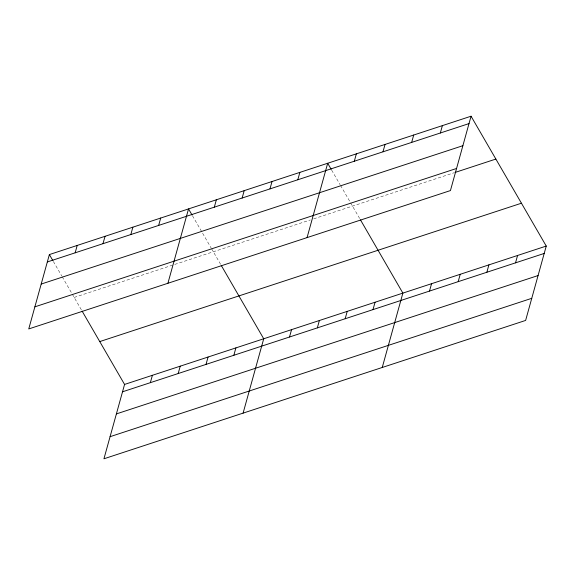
<?xml version="1.0" encoding="UTF-8"?>
<svg xmlns="http://www.w3.org/2000/svg" width="575" height="575" viewBox="0 0 575 575"><rect width="100%" height="100%" fill="white"/><g stroke="black" fill="none" stroke-linecap="round" stroke-linejoin="round"><path stroke-width="0.43" stroke-dasharray="2.88 2.16" d="M74.182 297.426L310.327 219.945M313.706 218.838L454.545 172.622M331.674 170.143L340.091 184.683M340.537 185.445L359.993 219.046M192.517 215.805L211.126 247.94M211.571 248.709L220.836 264.708M53.36 261.46L61.777 276M62.222 276.769L81.679 310.371"/><path stroke-width="0.86" d="M49.371 254.574L28.75 328.936L450.433 190.569L471.054 116.215L49.371 254.574L52.914 260.698M75.16 252.82L77.201 245.446M102.99 243.685L105.031 236.311M130.82 234.557L132.868 227.182M158.65 225.422L160.698 218.047M82.117 311.125L124.567 384.431L103.946 458.785L525.629 320.426L546.25 246.064L471.054 116.215M167.907 283.274L188.528 208.919L192.072 215.036M150.348 382.67L152.397 375.295M214.317 207.158L216.358 199.784M178.185 373.542L180.227 366.167M242.147 198.03L244.188 190.656M206.015 364.406L208.057 357.032M269.977 188.895L272.025 181.52M233.845 355.278L235.887 347.897M297.807 179.767L299.855 172.385M243.096 413.13L263.724 338.768L221.274 265.47M307.064 237.619L327.685 163.257L331.229 169.381M289.505 337.007L291.554 329.633M354.315 161.223L356.356 153.848M317.335 327.879L319.384 320.505M382.986 151.814L385.034 144.44M345.173 318.744L347.214 311.37M411.664 142.406L413.705 135.032M373.003 309.616L375.044 302.242M440.335 132.998L442.383 125.623M382.253 367.468L402.874 293.106L360.432 219.808M429.503 291.072L431.552 283.698M458.182 281.664L460.223 274.289M486.853 272.255L488.901 264.881M515.531 262.847L517.572 255.472M47.33 261.948L469.013 123.589M41.199 284.057L462.882 145.691M34.881 306.834L456.564 168.468M455.386 172.349L495.873 159.059M99.748 341.579L521.439 203.212M124.567 384.431L546.25 246.064M122.518 391.805L544.202 253.438M116.387 413.907L538.078 275.547M110.077 436.684L531.76 298.317"/></g></svg>
